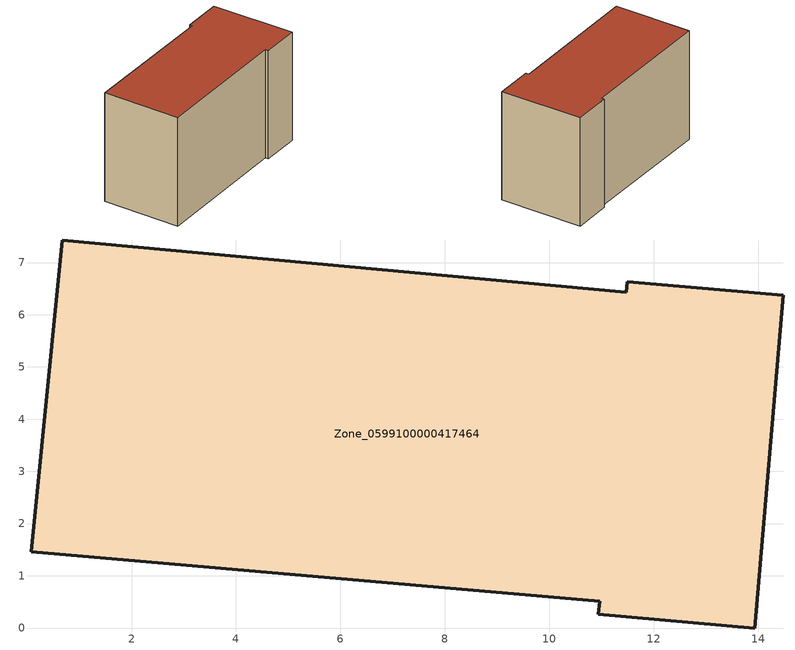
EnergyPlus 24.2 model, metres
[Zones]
Zone_0599100000417464
 floor ground (C_G): 11.47,6.43 11.49,6.63 14.48,6.37 13.93,0 10.94,0.26 10.96,0.52 0.08,1.46 0.68,7.43 z0
 wall outside (C_F): 11.49,6.63 11.47,6.43 0.68,7.43 0.08,1.46 10.96,0.52 10.94,0.26 13.93,0 14.48,6.37 11.49,6.63 z0:8.59
 roof outside (C_R): 13.93,0 14.48,6.37 11.49,6.63 11.47,6.43 0.68,7.43 0.08,1.46 10.96,0.52 10.94,0.26 z8.59
[BUILDING]
Pand.0599100000417464: North Axis=0; Terrain=City; Loads Convergence Tolerance Value=0.04; Temperature Convergence Tolerance Value=0.4; Solar Distribution=FullExterior; Maximum Number of Warmup Days=25; Minimum Number of Warmup Days=1
[Site:Location]
Rotterdam.The.Hague.AP_ZH_NLD Design_Conditions: Latitude=51.96; Longitude=4.45; Time Zone=1; Elevation=-4.5
[SITE:GROUNDTEMPERATURE:BUILDINGSURFACE]
18, 18, 18, 18, 18, 18, 18, 18, 18, 18, 18, 18
[MATERIAL] Thermal Absorptance=0.9; Solar Absorptance=0.7; Visible Absorptance=0.7
Name | Roughness | Thickness | Conductivity | Density | Specific Heat
G.TI.2006-2014 | MediumSmooth | 0.15 | 0.06 | 540 | 1210
F.TI.2006-2014 | Rough | 0.3 | 0.12 | 1920 | 840
R.TI.2006-2014 | MediumRough | 0.2 | 0.08 | 1500 | 1000
[CONSTRUCTION]
C_G: G.TI.2006-2014
C_F: F.TI.2006-2014
C_R: R.TI.2006-2014
[ZONE]
Zone_0599100000417464: Type=1; Multiplier=1; Ceiling Height=Autocalculate; Volume=Autocalculate; Floor Area=autocalculate; Part of Total Floor Area=Yes
[ZONEINFILTRATION:DESIGNFLOWRATE]
Infil_Zone_0599100000417464: Zone or ZoneList or Space or SpaceList=Zone_0599100000417464; Schedule=AlwaysOn; Design Flow Rate Calculation Method=Flow/Area; Flow Rate per Floor Area=0.0015; Constant Term Coefficient=1; Temperature Term Coefficient=0; Velocity Term Coefficient=0; Velocity Squared Term Coefficient=0
[HVACTEMPLATE:ZONE:IDEALLOADSAIRSYSTEM]
Zone_0599100000417464: Maximum Heating Supply Air Temperature=50; Minimum Cooling Supply Air Temperature=13; Maximum Heating Supply Air Humidity Ratio=0.0156; Minimum Cooling Supply Air Humidity Ratio=0.0077; Heating Limit=NoLimit; Cooling Limit=NoLimit; Dehumidification Control Type=ConstantSensibleHeatRatio; Cooling Sensible Heat Ratio=0.7; Dehumidification Setpoint=60; Humidification Control Type=None; Humidification Setpoint=30; Outdoor Air Method=None; Outdoor Air Flow Rate per Person=0.00944; Outdoor Air Flow Rate per Zone Floor Area=0; Outdoor Air Flow Rate per Zone=0; Demand Controlled Ventilation Type=None; Outdoor Air Economizer Type=NoEconomizer; Heat Recovery Type=None; Sensible Heat Recovery Effectiveness=0.7; Latent Heat Recovery Effectiveness=0.65
[ZONECONTROL:THERMOSTAT]
ThermostatControl_Zone_0599100000417464: Zone or ZoneList=Zone_0599100000417464; Control Type Schedule=DualSetpointControlType; Control 1=Thermostat_Zone_0599100000417464; Temperature Difference Between Cutout And Setpoint=0
[THERMOSTATSETPOINT:DUALSETPOINT]
Thermostat_Zone_0599100000417464: Heating Setpoint Temperature Schedule=HeatingSetpoint_Zone_0599100000417464; Cooling Setpoint Temperature Schedule=CoolingSetpoint_Zone_0599100000417464
[SCHEDULE:COMPACT]
HeatingSetpoint_Zone_0599100000417464: Through: 12/31, For: AllDays, Until: 24:00, 21
CoolingSetpoint_Zone_0599100000417464: Through: 12/31, For: AllDays, Until: 24:00, 24
DualSetpointControlType: Through: 12/31, For: AllDays, Until: 24:00, 4
AlwaysOn: Through: 12/31, For: AllDays, Until: 24:00, 1
